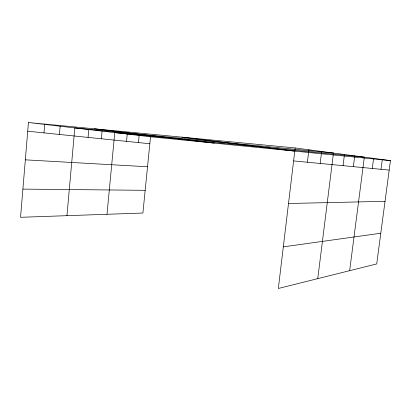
<?xml version="1.0" encoding="UTF-8"?>
<svg xmlns="http://www.w3.org/2000/svg" width="411" height="411" viewBox="0 0 411 411"><rect width="100%" height="100%" fill="white"/><g stroke="black" fill="none" stroke-linecap="round" stroke-linejoin="round"><path stroke-width="0.62" d="M28.441 122.524L20.55 217.296L142.905 213.032L150.524 136.781L28.441 122.524L295.16 147.955L390.45 160.614L376.717 263.924L278.334 288.476L295.16 147.955M43.982 132.881L44.707 124.425M59.42 134.469L60.145 126.228M66.952 215.677L74.812 127.939L333.465 153.046L317.76 278.637M88.057 137.408L88.776 129.568M101.363 138.774L102.077 131.124M106.999 214.28L114.767 132.604L364.336 157.146L349.658 270.679M126.531 141.363L127.24 134.063M138.445 142.586L139.144 135.45M307.397 162.237L308.913 149.784M320.164 163.465L321.643 151.474M343.057 165.664L344.464 154.505M353.352 166.65L354.734 155.867M372.284 168.469L373.604 158.374M381.002 169.306L382.292 159.53M283.313 246.872L380.797 233.227M288.507 203.502L385.04 201.323M22.898 189.111L145.175 190.314M25.333 159.843L147.528 166.763M293.608 160.912L389.191 170.092M150.524 136.781L390.45 160.614M27.717 131.212L149.83 143.752M94.458 128.818L214.162 143.1M181.95 137.161L294.019 151.032"/></g></svg>
